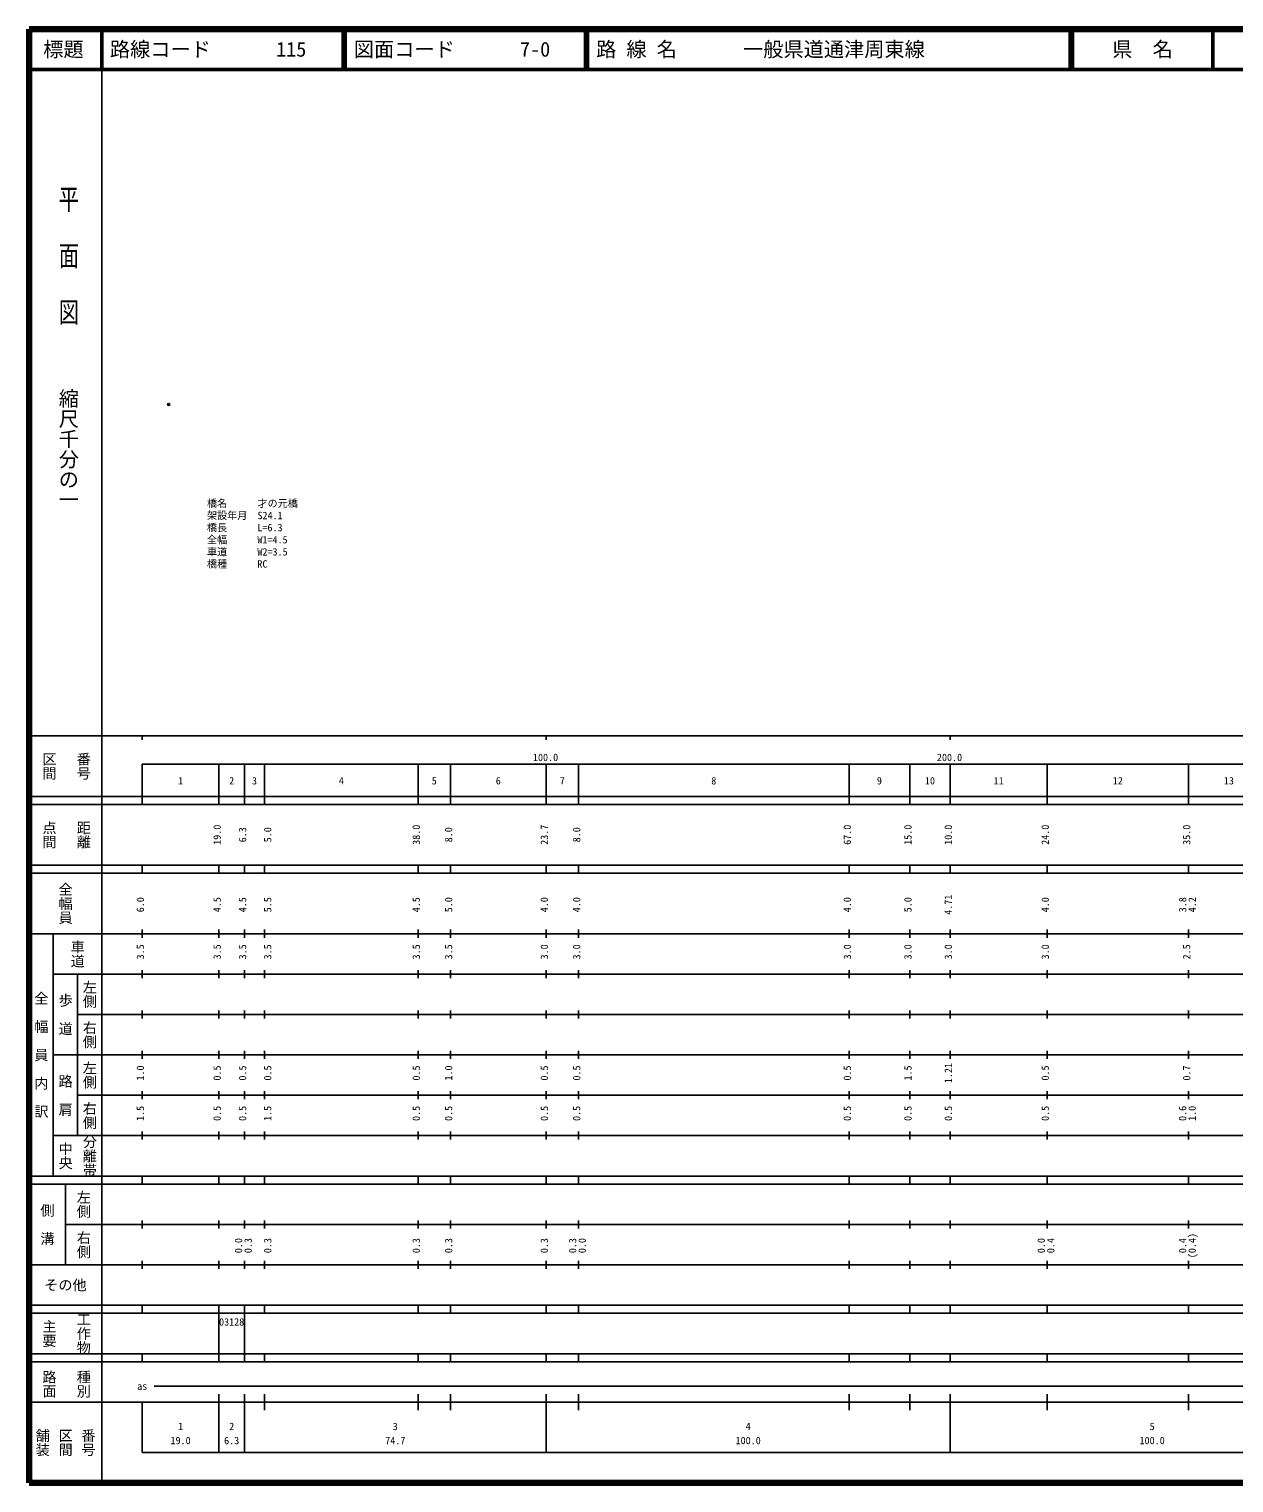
# Model space of a CAD drawing. Units: millimetres on the paper. Extents: x 40 to 680, y 20 to 380.
# Drawn here: x 40 to 338.2, y 20 to 380 of the extents above; entities that cross this region are included whole.
import ezdxf
from ezdxf.enums import TextEntityAlignment as Align

# ---------------------------------------------------------------- set-up
doc = ezdxf.new("R2010")
doc.units = ezdxf.units.MM
doc.header["$PDMODE"] = 32
doc.header["$PDSIZE"] = 0.5
for name, color, linetype in [('M-OTRS', 6, 'Continuous'), ('M-STR-HTXT', 7, 'Continuous'), ('M-TTL-TXT', 7, 'Continuous')]:
    doc.layers.add(name, color=color, linetype=linetype)
for name, color, linetype, lineweight in [('M-TTL', 2, 'Continuous', 140), ('M-TTL-BAND', 7, 'Continuous', 25), ('M-TTL-LINE', 7, 'Continuous', 50)]:
    doc.layers.add(name, color=color, linetype=linetype, lineweight=lineweight)
doc.styles.add('@ＭＳ ゴシック', font='')
doc.styles.add('ＭＳ ゴシック', font='')
doc.styles.get('@ＭＳ ゴシック').set_extended_font_data('@MS Gothic')
doc.styles.get('ＭＳ ゴシック').set_extended_font_data('MS Gothic')

msp = doc.modelspace()

# ---------------------------------------------------------------- linework, layer by layer
at = {"layer": 'M-OTRS'}
msp.add_point((74.553, 287.063), dxfattribs=at)
at = {"layer": 'M-TTL'}
for p, q in [((40, 380), (40, 20)), ((680, 380), (40, 380)), ((40, 20), (680, 20))]:
    msp.add_line(p, q, dxfattribs=at)
at = {"layer": 'M-TTL-BAND'}
for p, q in [((58, 370), (58, 20)), ((40, 205), (579, 205)), ((68, 205), (68, 204)), ((168, 205), (168, 204)), ((268, 205), (268, 204)), ((68, 198), (579, 198)), ((68, 198), (68, 188)), ((87, 188), (87, 198)), ((93.3, 188), (93.3, 198)), ((98.3, 188), (98.3, 198)), ((136.3, 188), (136.3, 198)), ((144.3, 188), (144.3, 198)), ((168, 188), (168, 198)), ((176, 188), (176, 198)), ((243, 188), (243, 198)), ((258, 188), (258, 198)), ((268, 188), (268, 198)), ((292, 188), (292, 198)), ((327, 188), (327, 198)), ((40, 190), (579, 190)), ((40, 188), (579, 188)), ((40, 173), (579, 173)), ((68, 171), (68, 173)), ((87, 171), (87, 173)), ((93.3, 171), (93.3, 173)), ((98.3, 171), (98.3, 173)), ((136.3, 171), (136.3, 173)), ((144.3, 171), (144.3, 173)), ((168, 171), (168, 173)), ((176, 171), (176, 173)), ((243, 171), (243, 173)), ((258, 171), (258, 173)), ((268, 171), (268, 173)), ((292, 171), (292, 173)), ((327, 171), (327, 173)), ((40, 171), (579, 171)), ((40, 156), (579, 156)), ((46, 96), (46, 156)), ((68, 155), (68, 157)), ((87, 155), (87, 157)), ((93.3, 155), (93.3, 157)), ((98.3, 155), (98.3, 157)), ((136.3, 155), (136.3, 157)), ((144.3, 155), (144.3, 157)), ((168, 155), (168, 157)), ((176, 155), (176, 157)), ((243, 155), (243, 157)), ((258, 155), (258, 157)), ((268, 155), (268, 157)), ((292, 155), (292, 157)), ((327, 155), (327, 157)), ((46, 146), (579, 146)), ((52, 146), (52, 106)), ((68, 145), (68, 147)), ((87, 145), (87, 147)), ((93.3, 145), (93.3, 147)), ((98.3, 145), (98.3, 147)), ((136.3, 145), (136.3, 147)), ((144.3, 145), (144.3, 147)), ((168, 145), (168, 147)), ((176, 145), (176, 147)), ((243, 145), (243, 147)), ((258, 145), (258, 147)), ((268, 145), (268, 147)), ((292, 145), (292, 147)), ((327, 145), (327, 147)), ((68, 135), (68, 137)), ((87, 135), (87, 137)), ((93.3, 135), (93.3, 137)), ((98.3, 135), (98.3, 137)), ((136.3, 135), (136.3, 137)), ((144.3, 135), (144.3, 137)), ((168, 135), (168, 137)), ((176, 135), (176, 137)), ((243, 135), (243, 137)), ((258, 135), (258, 137)), ((268, 135), (268, 137)), ((292, 135), (292, 137)), ((327, 135), (327, 137)), ((52, 136), (579, 136)), ((46, 126), (579, 126)), ((68, 125), (68, 127)), ((87, 125), (87, 127)), ((93.3, 125), (93.3, 127)), ((98.3, 125), (98.3, 127)), ((136.3, 125), (136.3, 127)), ((144.3, 125), (144.3, 127)), ((168, 125), (168, 127)), ((176, 125), (176, 127)), ((243, 125), (243, 127)), ((258, 125), (258, 127)), ((268, 125), (268, 127)), ((292, 125), (292, 127)), ((327, 125), (327, 127)), ((52, 116), (579, 116)), ((68, 115), (68, 117)), ((87, 115), (87, 117)), ((93.3, 115), (93.3, 117)), ((98.3, 115), (98.3, 117)), ((136.3, 115), (136.3, 117)), ((144.3, 115), (144.3, 117)), ((168, 115), (168, 117)), ((176, 115), (176, 117)), ((243, 115), (243, 117)), ((258, 115), (258, 117)), ((268, 115), (268, 117)), ((292, 115), (292, 117)), ((327, 115), (327, 117)), ((46, 106), (579, 106)), ((68, 105), (68, 107)), ((87, 105), (87, 107)), ((93.3, 105), (93.3, 107)), ((98.3, 105), (98.3, 107)), ((136.3, 105), (136.3, 107)), ((144.3, 105), (144.3, 107)), ((168, 105), (168, 107)), ((176, 105), (176, 107)), ((243, 105), (243, 107)), ((258, 105), (258, 107)), ((268, 105), (268, 107)), ((292, 105), (292, 107)), ((327, 105), (327, 107)), ((40, 96), (579, 96)), ((40, 94), (579, 94)), ((49, 94), (49, 74)), ((68, 94), (68, 96)), ((87, 94), (87, 96)), ((93.3, 94), (93.3, 96)), ((98.3, 94), (98.3, 96)), ((136.3, 94), (136.3, 96)), ((144.3, 94), (144.3, 96)), ((168, 94), (168, 96)), ((176, 94), (176, 96)), ((243, 94), (243, 96)), ((258, 94), (258, 96)), ((268, 94), (268, 96)), ((292, 94), (292, 96)), ((327, 94), (327, 96)), ((49, 84), (579, 84)), ((68, 83), (68, 85)), ((87, 83), (87, 85)), ((93.3, 83), (93.3, 85)), ((98.3, 83), (98.3, 85)), ((136.3, 83), (136.3, 85)), ((144.3, 83), (144.3, 85)), ((168, 83), (168, 85)), ((176, 83), (176, 85)), ((243, 83), (243, 85)), ((258, 83), (258, 85)), ((268, 83), (268, 85)), ((292, 83), (292, 85)), ((327, 83), (327, 85)), ((40, 74), (579, 74)), ((68, 73), (68, 75)), ((87, 73), (87, 75)), ((93.3, 73), (93.3, 75)), ((98.3, 73), (98.3, 75)), ((136.3, 73), (136.3, 75)), ((144.3, 73), (144.3, 75)), ((168, 73), (168, 75)), ((176, 73), (176, 75)), ((243, 73), (243, 75)), ((258, 73), (258, 75)), ((268, 73), (268, 75)), ((292, 73), (292, 75)), ((327, 73), (327, 75)), ((40, 64), (579, 64)), ((40, 62), (579, 62)), ((68, 62), (68, 64)), ((87, 62), (87, 64)), ((87, 52), (87, 62)), ((93.3, 62), (93.3, 64)), ((93.3, 52), (93.3, 62)), ((98.3, 62), (98.3, 64)), ((136.3, 62), (136.3, 64)), ((144.3, 62), (144.3, 64)), ((168, 62), (168, 64)), ((176, 62), (176, 64)), ((243, 62), (243, 64)), ((258, 62), (258, 64)), ((268, 62), (268, 64)), ((292, 62), (292, 64)), ((327, 62), (327, 64)), ((40, 52), (579, 52)), ((68, 50), (68, 52)), ((87, 50), (87, 52)), ((93.3, 50), (93.3, 52)), ((98.3, 50), (98.3, 52)), ((136.3, 50), (136.3, 52)), ((144.3, 50), (144.3, 52)), ((168, 50), (168, 52)), ((176, 50), (176, 52)), ((243, 50), (243, 52)), ((258, 50), (258, 52)), ((268, 50), (268, 52)), ((292, 50), (292, 52)), ((327, 50), (327, 52)), ((40, 50), (579, 50)), ((71, 44), (565, 44)), ((40, 40), (579, 40)), ((68, 40), (68, 27.5)), ((87, 27.5), (87, 42)), ((93.3, 27.5), (93.3, 42)), ((98.3, 38), (98.3, 42)), ((136.3, 38), (136.3, 42)), ((144.3, 38), (144.3, 42)), ((168, 27.5), (168, 42)), ((176, 38), (176, 42)), ((243, 38), (243, 42)), ((258, 38), (258, 42)), ((268, 27.5), (268, 42)), ((292, 38), (292, 42)), ((327, 38), (327, 42)), ((68, 27.5), (579, 27.5))]:
    msp.add_line(p, q, dxfattribs=at)
at = {"layer": 'M-TTL-LINE'}
for p, q in [((58, 380), (58, 370)), ((117.75, 380), (117.75, 370)), ((118.25, 380), (118.25, 370)), ((177.75, 380), (177.75, 370)), ((178.25, 380), (178.25, 370)), ((297.75, 380), (297.75, 370)), ((298.25, 380), (298.25, 370)), ((333, 380), (333, 370)), ((40, 370), (680, 370))]:
    msp.add_line(p, q, dxfattribs=at)

# ---------------------------------------------------------------- texts
at = {"layer": 'M-STR-HTXT', "style": 'ＭＳ ゴシック'}
for s, p in [('橋名\u3000\u3000\u3000才の元橋', (84.031, 261.093)), ('架設年月\u3000S24.1', (84.031, 258.093)), ('橋長      L=6.3', (84.031, 255.093)), ('全幅      W1=4.5', (84.031, 252.093)), ('橋種      RC', (84.031, 246.093)), ('車道      W2=3.5', (84.031, 249.093))]:
    msp.add_text(s, height=1.833, dxfattribs=at).set_placement(p, align=Align.BOTTOM_LEFT)
at = {"layer": 'M-TTL-BAND', "style": '@ＭＳ ゴシック', "width": 1.4}
msp.add_text('平  面  図', height=3.666, rotation=270, dxfattribs=at).set_placement((49.777, 306.475), align=Align.MIDDLE_RIGHT)
at = {"layer": 'M-TTL-BAND', "style": '@ＭＳ ゴシック'}
msp.add_text('縮尺千分の一', height=3.666, rotation=270, dxfattribs=at).set_placement((49.777, 261.03), align=Align.MIDDLE_RIGHT)
for s, p in [('区間', (45, 197.5)), ('番号', (53.5, 197.5)), ('点間', (45, 180.5)), ('距離', (53.5, 180.5)), ('全幅員', (49, 163.5)), ('車道', (52, 151)), ('左側', (55, 141)), ('全\u3000幅\u3000員\u3000内\u3000訳', (43, 126)), ('歩\u3000道', (49, 136)), ('右側', (55, 131)), ('左側', (55, 121)), ('路\u3000肩', (49, 116)), ('右側', (55, 111)), ('分離帯', (55, 101)), ('中央', (49, 101)), ('左側', (53.5, 89)), ('側\u3000溝', (44.5, 84)), ('右側', (53.5, 79)), ('工作物', (53.5, 57)), ('主要', (45, 57)), ('路面', (45, 44.5)), ('種別', (53.5, 44.5)), ('舗装', (43.333, 30)), ('区間', (49, 30)), ('番号', (54.667, 30))]:
    msp.add_text(s, height=2.566, rotation=270, dxfattribs=at).set_placement(p, align=Align.MIDDLE_CENTER)
at = {"layer": 'M-TTL-BAND', "style": 'ＭＳ ゴシック'}
for s, p in [('100.0', (167.844, 198.195)), ('200.0', (267.844, 198.195)), ('1', (77.5, 192.405)), ('2', (90.15, 192.405)), ('3', (95.8, 192.405)), ('4', (117.3, 192.405)), ('5', (140.3, 192.405)), ('6', (156.15, 192.405)), ('7', (172, 192.405)), ('8', (209.5, 192.405)), ('9', (250.5, 192.405)), ('10', (263, 192.405)), ('11', (280, 192.405)), ('12', (309.5, 192.405)), ('13', (337, 192.405)), ('as', (68, 42.5)), ('1', (77.5, 32.523)), ('2', (90.15, 32.523)), ('3', (130.65, 32.523)), ('4', (218, 32.523)), ('5', (318, 32.523)), ('19.0', (77.5, 29.033)), ('6.3', (90.15, 29.033)), ('74.7', (130.65, 29.033)), ('100.0', (218, 29.033)), ('100.0', (318, 29.033))]:
    msp.add_text(s, height=1.833, dxfattribs=at).set_placement(p, align=Align.BOTTOM_CENTER)
for s, p in [('19.0', (88, 180.5)), ('6.3', (94.3, 180.5)), ('5.0', (100.522, 180.5)), ('38.0', (137.3, 180.5)), ('8.0', (145.3, 180.5)), ('23.7', (169, 180.5)), ('8.0', (177, 180.5)), ('67.0', (244, 180.5)), ('15.0', (259, 180.5)), ('10.0', (269, 180.5)), ('24.0', (293, 180.5)), ('35.0', (328, 180.5)), ('6.0', (69, 163.174)), ('4.5', (88, 163.174)), ('4.5', (94.3, 163.174)), ('5.5', (100.522, 163.174)), ('4.5', (137.3, 163.174)), ('5.0', (145.3, 163.174)), ('4.0', (169, 163.174)), ('4.0', (177, 163.174)), ('4.0', (244, 163.174)), ('5.0', (259, 163.174)), ('4.71', (269, 163.174)), ('4.0', (293, 163.174)), ('3.8', (327, 163.174)), ('4.2', (329.37, 163.174)), ('3.5', (69, 151.5)), ('3.5', (88, 151.5)), ('3.5', (94.3, 151.5)), ('3.5', (100.522, 151.5)), ('3.5', (137.3, 151.5)), ('3.5', (145.3, 151.5)), ('3.0', (169, 151.5)), ('3.0', (177, 151.5)), ('3.0', (244, 151.5)), ('3.0', (259, 151.5)), ('3.0', (269, 151.5)), ('3.0', (293, 151.5)), ('2.5', (328, 151.5)), ('1.0', (69, 121.5)), ('0.5', (88, 121.5)), ('0.5', (94.3, 121.5)), ('0.5', (100.522, 121.5)), ('0.5', (137.3, 121.5)), ('1.0', (145.3, 121.5)), ('0.5', (169, 121.5)), ('0.5', (177, 121.5)), ('0.5', (244, 121.5)), ('1.5', (259, 121.5)), ('1.21', (269, 121.5)), ('0.5', (293, 121.5)), ('0.7', (328, 121.5)), ('1.5', (69, 111.5)), ('0.5', (88, 111.5)), ('0.5', (94.3, 111.5)), ('1.5', (100.522, 111.5)), ('0.5', (137.3, 111.5)), ('0.5', (145.3, 111.5)), ('0.5', (169, 111.5)), ('0.5', (177, 111.5)), ('0.5', (244, 111.5)), ('0.5', (259, 111.5)), ('0.5', (269, 111.5)), ('0.5', (293, 111.5)), ('0.6', (327, 111.5)), ('1.0', (329.37, 111.5)), ('0.0', (93.3, 78.764)), ('0.3', (95.67, 78.764)), ('0.3', (100.522, 78.764)), ('0.3', (137.3, 78.764)), ('0.3', (145.3, 78.764)), ('0.3', (169, 78.764)), ('0.3', (176, 78.764)), ('0.0', (178.37, 78.764)), ('0.0', (292, 78.764)), ('0.4', (294.37, 78.764)), ('0.4', (327, 78.764)), ('(0.4)', (329.37, 78.764))]:
    msp.add_text(s, height=1.833, rotation=90, dxfattribs=at).set_placement(p, align=Align.BOTTOM_CENTER)
msp.add_text('その他', height=2.566, dxfattribs=at).set_placement((49, 69), align=Align.MIDDLE_CENTER)
msp.add_text('03128', height=1.833, dxfattribs=at).set_placement((87.025, 58.405), align=Align.BOTTOM_LEFT)
at = {"layer": 'M-TTL-TXT', "style": 'ＭＳ ゴシック'}
for s, p in [('標題', (48.5, 375)), ('県\u3000名', (315.625, 375))]:
    msp.add_text(s, height=3.666, dxfattribs=at).set_placement(p, align=Align.MIDDLE_CENTER)
for s, p in [('路線コード', (60, 375)), ('115', (101.142, 375)), ('図面コード', (120.38, 375)), ('7-0', (161.521, 375)), ('路 線 名', (180.38, 375)), ('一般県道通津周東線', (216.734, 375))]:
    msp.add_text(s, height=3.666, dxfattribs=at).set_placement(p, align=Align.MIDDLE_LEFT)

doc.saveas('drawing.dxf')
